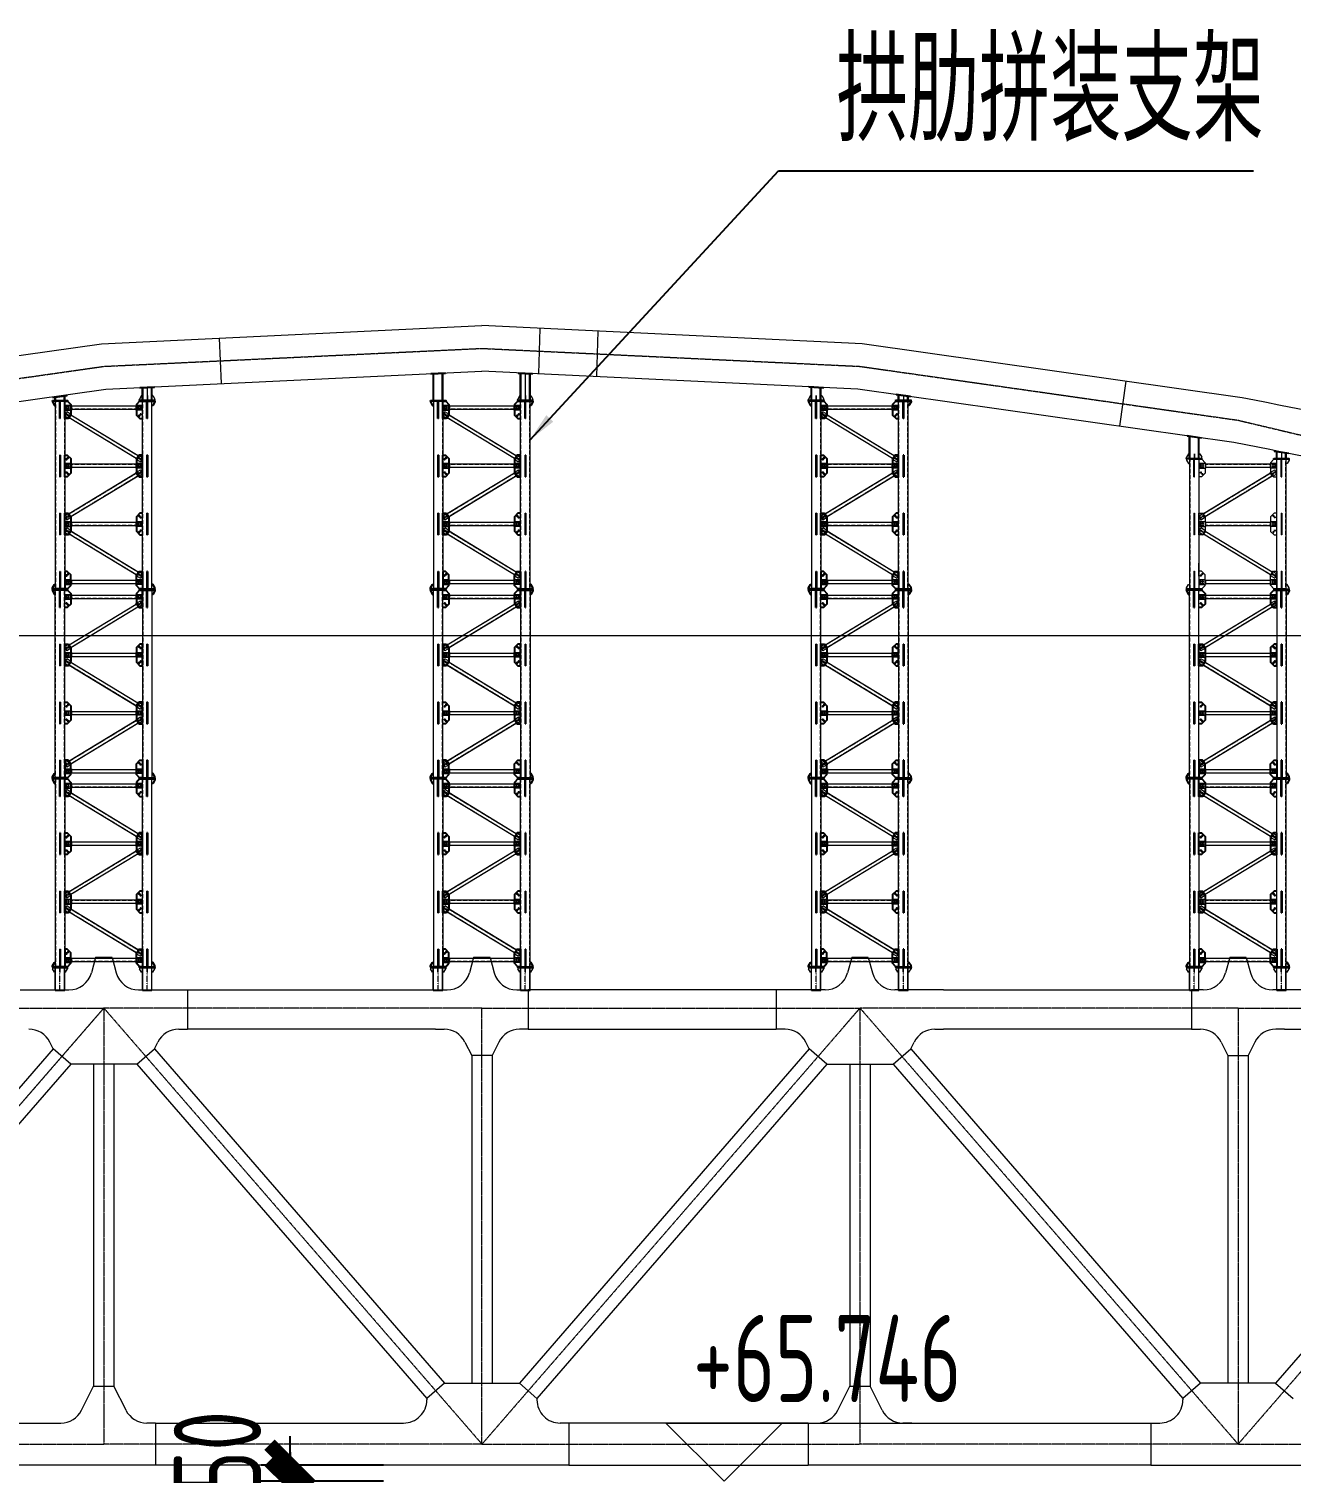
# Model space of a CAD drawing. Extents: x -2876908 to 633791, y -1383861 to 872234.
# Drawn here: x -769396 to -725996, y 748897 to 798575 of the extents above; entities that cross this region are included whole.
import ezdxf
from ezdxf.enums import TextEntityAlignment as Align

# ---------------------------------------------------------------- set-up
doc = ezdxf.new("R2010")
doc.units = 0
doc.header["$LTSCALE"] = 5
doc.header["$MEASUREMENT"] = 0
for name, pattern in [('ACAD_ISO10W100', [18, 12, -3, 0, -3]), ('CENTER', [2, 1.25, -0.25, 0.25, -0.25]), ('DASHED', [0.75, 0.5, -0.25])]:
    doc.linetypes.add(name, pattern=pattern)
doc.layers.get('0').update_dxf_attribs({"linetype": 'CONTINUOUS', "lineweight": 25})
doc.layers.get('DEFPOINTS').update_dxf_attribs({"color": 35, "linetype": 'CONTINUOUS', "lineweight": 13})
for name, color, linetype, lineweight in [('2细实线', 5, 'CONTINUOUS', 18), ('3中心线', 6, 'CENTER', 18), ('5标注', 3, 'CONTINUOUS', 15), ('6文本', 7, 'CONTINUOUS', 15), ('7边界线', 8, 'CONTINUOUS', 15), ('DIM', 3, 'CONTINUOUS', 0), ('STGJ_BOLT_THIN', 9, 'CONTINUOUS', 0), ('STXT_XG_END_THIN', 2, 'CONTINUOUS', 0), ('STXT_XG_THIN', 2, 'CONTINUOUS', 0), ('STXT_XG_TNDSH', 6, 'DASHED', 0)]:
    doc.layers.add(name, color=color, linetype=linetype, lineweight=lineweight)
doc.layers.add('M_Prof', color=2, linetype='CONTINUOUS')
doc.layers.add('M_Profx', color=2, linetype='CONTINUOUS')
doc.styles.add('TSSD_Dimension', font='tssdeng.shx', dxfattribs={"width": 0.7, "bigfont": 'hztxt.shx'})
doc.styles.add('TSSD_NORM', font='tssdeng.shx', dxfattribs={"width": 0.7, "bigfont": 'hztxt.shx'})
doc.dimstyles.new('TSSD_100_100', dxfattribs={"dimtxt": 300, "dimasz": 100, "dimexe": 100, "dimexo": 250, "dimgap": 100, "dimtad": 1, "dimdec": 0, "dimzin": 0, "dimdsep": 46, "dimtxsty": 'TSSD_Dimension', "dimblk": 'ARCHTICK', "dimblk1": 'ARCHTICK', "dimblk2": 'ARCHTICK', "dimcen": 0, "dimdle": 100, "dimclrt": 7, "dimadec": 0, "dimazin": 0, "dimtfac": 1, "dimtdec": 0, "dimtix": 1, "dimtmove": 2, "dimatfit": 3, "dimfxl": 1, "dimtolj": 1, "dimtzin": 0, "dimarcsym": 0})

# ---------------------------------------------------------------- blocks, each defined once
blk = doc.blocks.new('f234w2')
at = {"layer": '3中心线'}
for p, q in [((-92296, 1526), (-105296, -13474)), ((-105296, 1526), (-92296, 1526)), ((-92296, 1526), (-79296, -13474)), ((-79296, 1526), (-92296, 1526)), ((-92296, 1526), (-92296, -13474)), ((-79296, -13474), (-79296, 1526)), ((-66296, 1526), (-79296, -13474)), ((-79296, 1526), (-66296, 1526)), ((-66296, 1526), (-53296, -13474)), ((-53296, 1526), (-66296, 1526)), ((-66296, 1526), (-66296, -13474)), ((-40296, 1526), (-53296, -13474)), ((-53296, 1526), (-40296, 1526)), ((-53296, 1526), (-53296, -13474)), ((-105296, -13474), (-92296, -13474)), ((-79296, -13474), (-92296, -13474)), ((-79296, -13474), (-66296, -13474)), ((-53296, -13474), (-66296, -13474)), ((-53296, -13474), (-40296, -13474))]:
    blk.add_line(p, q, dxfattribs=at)
at = {"layer": '7边界线'}
for p, q in [((-92581, 3265), (-92723, 2741)), ((-92012, 3265), (-92581, 3265)), ((-92012, 3265), (-91870, 2741)), ((-79581, 3265), (-79723, 2741)), ((-79012, 3265), (-79581, 3265)), ((-79012, 3265), (-78870, 2741)), ((-66581, 3265), (-66723, 2741)), ((-66012, 3265), (-66581, 3265)), ((-66012, 3265), (-65870, 2741)), ((-53581, 3265), (-53723, 2741)), ((-53012, 3265), (-53581, 3265)), ((-53012, 3265), (-52870, 2741)), ((-95172, 2150), (-93495, 2150)), ((-91098, 2150), (-89421, 2150)), ((-89421, 2150), (-89421, 800)), ((-89421, 2150), (-80893, 2150)), ((-80893, 2150), (-80495, 2150)), ((-78098, 2150), (-77700, 2150)), ((-69172, 2150), (-77700, 2150)), ((-77700, 2150), (-77700, 800)), ((-69172, 2150), (-69172, 800)), ((-67495, 2150), (-69172, 2150)), ((-63421, 2150), (-65098, 2150)), ((-63421, 2150), (-54893, 2150)), ((-54495, 2150), (-54893, 2150)), ((-54893, 2150), (-54893, 800)), ((-51700, 2150), (-52098, 2150)), ((-43011, 2150), (-51700, 2150)), ((-89721, 800), (-89421, 800)), ((-80893, 800), (-89421, 800)), ((-80893, 800), (-80593, 800)), ((-77700, 800), (-78000, 800)), ((-77700, 800), (-69172, 800)), ((-68872, 800), (-69172, 800)), ((-63721, 800), (-63421, 800)), ((-54893, 800), (-63421, 800)), ((-54893, 800), (-54593, 800)), ((-51700, 800), (-52000, 800)), ((-51700, 800), (-43011, 800)), ((-94040, 125), (-104008, -11376)), ((-94040, 125), (-94156, 358)), ((-93435, -399), (-94040, 125)), ((-91158, -399), (-90553, 125)), ((-90553, 125), (-90437, 358)), ((-90553, 125), (-80585, -11376)), ((-79877, 358), (-79646, -104)), ((-78716, 358), (-78946, -104)), ((-68040, 125), (-78008, -11376)), ((-68040, 125), (-68156, 358)), ((-67435, -399), (-68040, 125)), ((-65158, -399), (-64553, 125)), ((-64553, 125), (-64437, 358)), ((-64553, 125), (-54585, -11376)), ((-53877, 358), (-53646, -104)), ((-52716, 358), (-52946, -104)), ((-41938, 242), (-52008, -11376)), ((-93435, -399), (-103403, -11900)), ((-91158, -399), (-93435, -399)), ((-92646, -399), (-92646, -11481)), ((-91946, -399), (-91946, -11481)), ((-91158, -399), (-81190, -11900)), ((-79646, -100), (-79646, -11376)), ((-78946, -104), (-79646, -104)), ((-78946, -100), (-78946, -11376)), ((-67435, -399), (-77403, -11900)), ((-67435, -399), (-65158, -399)), ((-66646, -399), (-66646, -11481)), ((-65946, -399), (-65946, -11481)), ((-65158, -399), (-55190, -11900)), ((-53646, -104), (-53646, -11376)), ((-53646, -104), (-52946, -104)), ((-52946, -104), (-52946, -11376)), ((-80585, -11376), (-81190, -11900)), ((-80585, -11376), (-78008, -11376)), ((-78008, -11376), (-77403, -11900)), ((-54585, -11376), (-55190, -11900)), ((-52008, -11376), (-54585, -11376)), ((-52008, -11376), (-51403, -11900)), ((-93060, -12308), (-92646, -11481)), ((-92646, -11481), (-91946, -11481)), ((-91533, -12308), (-91946, -11481)), ((-81190, -11900), (-81190, -11950)), ((-77403, -11900), (-77403, -11950)), ((-67060, -12308), (-66646, -11481)), ((-66646, -11481), (-65946, -11481)), ((-65533, -12308), (-65946, -11481)), ((-55190, -11900), (-55190, -11950)), ((-102303, -12750), (-94075, -12750)), ((-94075, -12750), (-93775, -12750)), ((-90518, -12750), (-90818, -12750)), ((-90518, -12750), (-90518, -14198)), ((-90518, -12750), (-82290, -12750)), ((-82290, -12750), (-81990, -12750)), ((-76303, -12750), (-76603, -12750)), ((-76303, -12750), (-76303, -14198)), ((-68075, -12750), (-76303, -12750)), ((-68075, -12750), (-67775, -12750)), ((-68075, -12750), (-68075, -14198)), ((-64518, -12750), (-64818, -12750)), ((-64518, -12750), (-56290, -12750)), ((-56290, -12750), (-55990, -12750)), ((-56290, -12750), (-56290, -14198)), ((-90518, -14198), (-102303, -14198)), ((-76303, -14198), (-90518, -14198)), ((-76303, -14198), (-68075, -14198)), ((-56290, -14198), (-68075, -14198)), ((-56290, -14198), (-42075, -14198))]:
    blk.add_line(p, q, dxfattribs=at)
for centre, start, end in [((-93495, 2950), 270, 344.8249), ((-91098, 2950), 195.1751, 270), ((-80495, 2950), 270, 344.8249), ((-78098, 2950), 195.1751, 270), ((-67495, 2950), 270, 344.8249), ((-65098, 2950), 195.1751, 270), ((-54495, 2950), 270, 344.8249), ((-52098, 2950), 195.1751, 270), ((-94872, 0), 26.5651, 90), ((-89721, 0), 90, 153.4349), ((-80593, 0), 26.5651, 90), ((-78000, 0), 90, 153.4349), ((-68872, 0), 26.5651, 90), ((-63721, 0), 90, 153.4349), ((-54593, 0), 26.5651, 90), ((-52000, 0), 90, 153.4349), ((-93775, -11950), 270, 333.4349), ((-90818, -11950), 206.5651, 270), ((-81990, -11950), 269.9983, 0), ((-76603, -11950), 180, 270.0017), ((-67775, -11950), 270, 333.4349), ((-64818, -11950), 206.5651, 270), ((-55990, -11950), 269.9983, 0)]:
    blk.add_arc(centre, 800, start, end, dxfattribs=at)
blk = doc.blocks.new('立面图')
at = {"layer": '3中心线'}
blk.add_lwpolyline([(-179581, 934), (-170127, 5872), (-157127, 11428), (-144127, 15749), (-131127, 18835), (-118127, 20687), (-105127, 21305), (-92127, 20687), (-79127, 18835), (-66127, 15749), (-53127, 11428), (-40127, 5872), (-30673, 934)], dxfattribs=at)
at = {"layer": '7边界线', "ltscale": 0.1}
for p, q in [((-118200, 21467), (-105127, 22087)), ((-92054, 21467), (-105127, 22087)), ((-103174, 20429), (-103127, 21992)), ((-101176, 20334), (-101129, 21897)), ((-131273, 19604), (-118200, 21467)), ((-114163, 21658), (-114089, 20096)), ((-78980, 19604), (-92054, 21467)), ((-118052, 19908), (-105127, 20522)), ((-92201, 19908), (-105127, 20522)), ((-130980, 18066), (-118052, 19908)), ((-79273, 18066), (-92201, 19908)), ((-82981, 20174), (-83201, 18626))]:
    blk.add_line(p, q, dxfattribs=at)
for centre, radius, start, end in [((-108395, -133281), 155689, 69.08517, 79.10948), ((-108017, -131849), 152646, 69.04906, 79.14596)]:
    blk.add_arc(centre, radius, start, end, dxfattribs=at)
at = {"layer": '5标注'}
blk.add_blockref('f234w2', (-25830, -2913), dxfattribs=at)
blk = doc.blocks.new('孔')
blk.add_circle((22022, 20887), 13.3)
at = {"layer": 'STGJ_BOLT_THIN'}
for p, q in [((21992, 20887), (22052, 20887)), ((22022, 20917), (22022, 20857))]:
    blk.add_line(p, q, dxfattribs=at)
blk = doc.blocks.new('6.5M11')
at = {"color": 5}
for p, q in [((128499, 27955), (128499, 28558)), ((128519, 27955), (128519, 28558)), ((128519, 27955), (128499, 27955)), ((128499, 24701), (128499, 23955)), ((128499, 24701), (128519, 24701)), ((128519, 24701), (128519, 23955)), ((128519, 23955), (128499, 23955))]:
    blk.add_line(p, q, dxfattribs=at)
for p, q in [((128499, 28377), (128519, 28377)), ((128499, 28350), (128519, 28350)), ((128499, 28307), (128519, 28307)), ((128499, 28280), (128519, 28280)), ((128499, 28114), (128519, 28114)), ((128499, 28088), (128519, 28088)), ((128499, 28078), (128519, 28078)), ((128499, 28051), (128519, 28051)), ((128499, 26605), (128519, 26605)), ((128499, 26579), (128519, 26579)), ((128499, 26569), (128519, 26569)), ((128499, 26543), (128519, 26543)), ((128499, 26377), (128519, 26377)), ((128499, 26350), (128519, 26350)), ((128499, 26307), (128519, 26307)), ((128499, 26280), (128519, 26280)), ((128499, 26101), (128519, 26101)), ((128499, 26065), (128519, 26065)), ((128519, 24605), (128499, 24605)), ((128519, 24579), (128499, 24579)), ((128519, 24569), (128499, 24569)), ((128519, 24543), (128499, 24543)), ((128519, 24377), (128499, 24377)), ((128519, 24350), (128499, 24350)), ((128519, 24307), (128499, 24307)), ((128519, 24280), (128499, 24280)), ((128519, 24101), (128499, 24101)), ((128519, 24065), (128499, 24065)), ((128519, 22605), (128499, 22605)), ((128519, 22579), (128499, 22579)), ((128519, 22569), (128499, 22569)), ((128519, 22543), (128499, 22543)), ((128519, 22377), (128499, 22377)), ((128519, 22350), (128499, 22350)), ((128519, 22307), (128499, 22307)), ((128519, 22280), (128499, 22280))]:
    blk.add_line(p, q)
at = {"color": 241}
for p, q in [((128499, 26701), (128499, 25955)), ((128519, 26701), (128499, 26701)), ((128519, 26701), (128519, 25955)), ((128499, 25955), (128519, 25955)), ((128499, 22701), (128499, 22093)), ((128499, 22701), (128519, 22701)), ((128519, 22701), (128519, 22093))]:
    blk.add_line(p, q, dxfattribs=at)
at = {"color": 6}
for points in [[(128247, 28578), (128772, 28578), (128772, 28558), (128247, 28558)], [(128247, 22078), (128772, 22078), (128772, 22098), (128247, 22098)]]:
    blk.add_lwpolyline(points, close=True, dxfattribs=at)
for points in [[(128247, 28558), (128247, 28528), (128317, 28408), (128347, 28408)], [(128247, 28558), (128247, 28528), (128317, 28408), (128347, 28408)], [(128247, 22098), (128247, 22128), (128317, 22248), (128347, 22248)], [(128247, 22098), (128247, 22128), (128317, 22248), (128347, 22248)]]:
    blk.add_lwpolyline(points, dxfattribs=at)
at = {"color": 241}
for points in [[(128672, 28558), (128772, 28558), (128882, 28438), (128882, 28109), (128789, 27955), (128672, 27955), (128672, 28558)], [(128672, 24701), (128789, 24701), (128882, 24548), (128882, 24109), (128789, 23955), (128672, 23955), (128672, 24701)]]:
    blk.add_lwpolyline(points, dxfattribs=at)
at = {"color": 5}
for points in [[(128672, 26701), (128761, 26701), (128882, 26580), (128882, 26077), (128761, 25955), (128672, 25955), (128672, 26701)], [(128672, 22701), (128672, 22098), (128772, 22098), (128882, 22218), (128882, 22580), (128761, 22701), (128672, 22701)]]:
    blk.add_lwpolyline(points, dxfattribs=at)
at = {"layer": 'STXT_XG_END_THIN'}
for p, q in [((128347, 28558), (128672, 28558)), ((128347, 22098), (128672, 22098))]:
    blk.add_line(p, q, dxfattribs=at)
at = {"layer": 'STXT_XG_THIN', "color": 2}
for p, q in [((128347, 28558), (128347, 22098)), ((128672, 28558), (128672, 22098))]:
    blk.add_line(p, q, dxfattribs=at)
at = {"layer": 'STXT_XG_TNDSH', "color": 2}
for p, q in [((128355, 28558), (128355, 22098)), ((128664, 28558), (128664, 22098))]:
    blk.add_line(p, q, dxfattribs=at)
for p in [(106715, 7476), (106715, 7406), (106785, 7476), (106785, 7406), (106715, 7213), (106775, 7177), (106715, 5476), (106785, 5476), (106715, 5406), (106715, 5213), (106765, 5164), (106785, 5406), (106715, 3476), (106785, 3476), (106715, 3406), (106715, 3213), (106775, 3177), (106785, 3406)]:
    blk.add_blockref('孔', p)
at = {"xscale": -1, "rotation": 180}
for p in [(106715, 47443), (106715, 47251), (106765, 47493), (106785, 47251), (106715, 47181), (106785, 47181), (106715, 45443), (106775, 45480), (106715, 43443), (106715, 43251), (106765, 43493), (106785, 43251), (106715, 43181), (106785, 43181)]:
    blk.add_blockref('孔', p, dxfattribs=at)
blk = doc.blocks.new('6.5M222')
at = {"color": 241}
for p, q in [((130499, 27955), (130499, 28558)), ((130519, 27955), (130519, 28558)), ((130519, 27955), (130499, 27955)), ((130499, 24701), (130499, 23955)), ((130499, 24701), (130519, 24701)), ((130519, 24701), (130519, 23955)), ((130519, 23955), (130499, 23955))]:
    blk.add_line(p, q, dxfattribs=at)
for p, q in [((130499, 28377), (130519, 28377)), ((130499, 28350), (130519, 28350)), ((130499, 28307), (130519, 28307)), ((130499, 28280), (130519, 28280)), ((130499, 28114), (130519, 28114)), ((130499, 28088), (130519, 28088)), ((130499, 28078), (130519, 28078)), ((130499, 28051), (130519, 28051)), ((130499, 26605), (130519, 26605)), ((130499, 26579), (130519, 26579)), ((130499, 26569), (130519, 26569)), ((130499, 26543), (130519, 26543)), ((130499, 26377), (130519, 26377)), ((130499, 26350), (130519, 26350)), ((130499, 26307), (130519, 26307)), ((130499, 26280), (130519, 26280)), ((130499, 26101), (130519, 26101)), ((130499, 26065), (130519, 26065)), ((130519, 24605), (130499, 24605)), ((130519, 24579), (130499, 24579)), ((130519, 24569), (130499, 24569)), ((130519, 24543), (130499, 24543)), ((130519, 24377), (130499, 24377)), ((130519, 24350), (130499, 24350)), ((130519, 24307), (130499, 24307)), ((130519, 24280), (130499, 24280)), ((130519, 24101), (130499, 24101)), ((130519, 24065), (130499, 24065)), ((130499, 22605), (130519, 22605)), ((130499, 22579), (130519, 22579)), ((130499, 22569), (130519, 22569)), ((130499, 22543), (130519, 22543)), ((130499, 22377), (130519, 22377)), ((130499, 22350), (130519, 22350)), ((130499, 22307), (130519, 22307)), ((130499, 22280), (130519, 22280))]:
    blk.add_line(p, q)
at = {"color": 5}
for p, q in [((130499, 26701), (130499, 25955)), ((130519, 26701), (130499, 26701)), ((130519, 26701), (130519, 25955)), ((130499, 25955), (130519, 25955)), ((130499, 22701), (130499, 22098)), ((130519, 22701), (130499, 22701)), ((130519, 22701), (130519, 22098))]:
    blk.add_line(p, q, dxfattribs=at)
for points in [[(130347, 28558), (130247, 28558), (130137, 28438), (130137, 28077), (130258, 27955), (130347, 27955)], [(130347, 24701), (130258, 24701), (130137, 24580), (130137, 24077), (130258, 23955), (130347, 23955)]]:
    blk.add_lwpolyline(points, dxfattribs=at)
at = {"color": 6}
for points in [[(130772, 28578), (130247, 28578), (130247, 28558), (130772, 28558)], [(130772, 22078), (130247, 22078), (130247, 22098), (130772, 22098)]]:
    blk.add_lwpolyline(points, close=True, dxfattribs=at)
for points in [[(130772, 28558), (130772, 28528), (130702, 28408), (130672, 28408)], [(130772, 28558), (130772, 28528), (130702, 28408), (130672, 28408)], [(130772, 22098), (130772, 22128), (130702, 22248), (130672, 22248)], [(130772, 22098), (130772, 22128), (130702, 22248), (130672, 22248)]]:
    blk.add_lwpolyline(points, dxfattribs=at)
at = {"color": 241}
for points in [[(130347, 26701), (130230, 26701), (130137, 26548), (130137, 26109), (130230, 25955), (130347, 25955), (130347, 26701)], [(130347, 22701), (130347, 22098), (130247, 22098), (130137, 22218), (130137, 22548), (130230, 22701), (130347, 22701)]]:
    blk.add_lwpolyline(points, dxfattribs=at)
at = {"layer": 'STXT_XG_END_THIN'}
for p, q in [((130672, 28558), (130347, 28558)), ((130672, 22098), (130347, 22098))]:
    blk.add_line(p, q, dxfattribs=at)
at = {"layer": 'STXT_XG_THIN', "color": 2}
for p, q in [((130347, 22098), (130347, 28558)), ((130672, 22098), (130672, 28558))]:
    blk.add_line(p, q, dxfattribs=at)
at = {"layer": 'STXT_XG_TNDSH', "color": 2}
for p, q in [((130355, 22098), (130355, 28558)), ((130664, 22098), (130664, 28558))]:
    blk.add_line(p, q, dxfattribs=at)
at = {"xscale": -1}
for p in [(152234, 7476), (152234, 7406), (152304, 7476), (152304, 7406), (152254, 7164), (152304, 7213), (152234, 5476), (152304, 5476), (152234, 5406), (152244, 5177), (152304, 5406), (152304, 5213), (152234, 3476), (152304, 3476), (152234, 3406), (152254, 3164), (152304, 3406), (152304, 3213)]:
    blk.add_blockref('孔', p, dxfattribs=at)
at = {"rotation": 180}
for p in [(152244, 47480), (152304, 47443), (152254, 45493), (152304, 45443), (152234, 43251), (152244, 43480), (152304, 43443), (152304, 43251), (152234, 43181), (152304, 43181)]:
    blk.add_blockref('孔', p, dxfattribs=at)
blk = doc.blocks.new('sahdlfhaskfhkjs')
at = {"layer": 'STXT_XG_END_THIN', "color": 3}
for p, q in [((11556664, 547825), (11556664, 547665)), ((11556664, 547665), (11556874, 547665)), ((11559299, 547665), (11559299, 547825)), ((11556664, 545825), (11556664, 545665)), ((11556664, 545665), (11556874, 545665)), ((11559299, 545665), (11559299, 545825)), ((11556664, 543825), (11556664, 543665)), ((11556664, 543665), (11556874, 543665)), ((11559299, 543665), (11559299, 543825)), ((11556664, 541825), (11556664, 541665)), ((11556664, 541665), (11556874, 541665)), ((11559299, 541665), (11559299, 541825))]:
    blk.add_line(p, q, dxfattribs=at)
at = {"layer": 'STXT_XG_THIN', "color": 3}
for p, q in [((11556874, 547825), (11556664, 547825)), ((11556864, 547825), (11556864, 547665)), ((11556874, 547825), (11556874, 547665)), ((11559089, 547802), (11556874, 547802)), ((11559089, 547688), (11556874, 547688)), ((11559089, 547825), (11559089, 547665)), ((11559299, 547825), (11559089, 547825)), ((11559299, 547665), (11559089, 547665)), ((11559099, 547825), (11559099, 547665)), ((11556874, 545825), (11556664, 545825)), ((11556864, 545825), (11556864, 545665)), ((11556874, 545825), (11556874, 545665)), ((11559089, 545802), (11556874, 545802)), ((11559089, 545688), (11556874, 545688)), ((11559089, 545825), (11559089, 545665)), ((11559299, 545825), (11559089, 545825)), ((11559299, 545665), (11559089, 545665)), ((11559099, 545825), (11559099, 545665)), ((11556874, 543825), (11556664, 543825)), ((11556864, 543825), (11556864, 543665)), ((11556874, 543825), (11556874, 543665)), ((11559089, 543802), (11556874, 543802)), ((11559089, 543688), (11556874, 543688)), ((11559089, 543825), (11559089, 543665)), ((11559299, 543825), (11559089, 543825)), ((11559299, 543665), (11559089, 543665)), ((11559099, 543825), (11559099, 543665)), ((11556874, 541825), (11556664, 541825)), ((11556864, 541825), (11556864, 541665)), ((11556874, 541825), (11556874, 541665)), ((11559089, 541802), (11556874, 541802)), ((11559089, 541688), (11556874, 541688)), ((11559089, 541825), (11559089, 541665)), ((11559299, 541825), (11559089, 541825)), ((11559299, 541665), (11559089, 541665)), ((11559099, 541825), (11559099, 541665))]:
    blk.add_line(p, q, dxfattribs=at)
at = {"layer": 'STXT_XG_THIN', "color": 241}
for p, q in [((11556664, 547530), (11556712, 547609)), ((11556664, 547530), (11556664, 547451)), ((11556870, 547513), (11556712, 547609)), ((11556862, 547519), (11556779, 547382)), ((11556870, 547513), (11556787, 547377)), ((11559164, 546094), (11556858, 547494)), ((11556664, 547451), (11556787, 547377)), ((11559105, 545997), (11556799, 547396)), ((11559176, 546114), (11559093, 545977)), ((11559093, 545977), (11559251, 545881)), ((11559184, 546108), (11559101, 545972)), ((11559299, 546039), (11559176, 546114)), ((11559299, 545960), (11559299, 546039)), ((11559105, 545494), (11556799, 544094)), ((11559093, 545513), (11559251, 545609)), ((11559176, 545377), (11559093, 545513)), ((11559184, 545382), (11559101, 545519)), ((11559299, 545960), (11559251, 545881)), ((11559299, 545530), (11559251, 545609)), ((11559299, 545530), (11559299, 545451)), ((11559164, 545396), (11556858, 543997)), ((11559299, 545451), (11559176, 545377)), ((11556664, 544039), (11556787, 544114)), ((11556664, 543960), (11556664, 544039)), ((11556862, 543972), (11556779, 544108)), ((11556870, 543977), (11556787, 544114)), ((11556664, 543960), (11556712, 543881)), ((11556664, 543530), (11556712, 543609)), ((11556664, 543530), (11556664, 543451)), ((11556870, 543977), (11556712, 543881)), ((11556870, 543513), (11556712, 543609)), ((11556862, 543519), (11556779, 543382)), ((11556870, 543513), (11556787, 543377)), ((11559164, 542094), (11556858, 543494)), ((11556664, 543451), (11556787, 543377)), ((11559105, 541997), (11556799, 543396)), ((11559176, 542114), (11559093, 541977)), ((11559184, 542108), (11559101, 541972)), ((11559299, 542039), (11559176, 542114)), ((11559299, 541960), (11559299, 542039)), ((11559093, 541977), (11559251, 541881)), ((11559299, 541960), (11559251, 541881))]:
    blk.add_line(p, q, dxfattribs=at)
at = {"layer": 'STXT_XG_TNDSH', "color": 241}
for p, q in [((11559162, 546091), (11556856, 547490)), ((11559107, 546000), (11556801, 547400)), ((11559107, 545490), (11556801, 544091)), ((11559162, 545400), (11556856, 544000)), ((11559162, 542091), (11556856, 543490)), ((11559107, 542000), (11556801, 543400))]:
    blk.add_line(p, q, dxfattribs=at)
at = {"layer": 'STXT_XG_TNDSH', "color": 3}
for p, q in [((11559089, 547798), (11556874, 547798)), ((11559089, 547692), (11556874, 547692)), ((11559089, 545798), (11556874, 545798)), ((11559089, 545692), (11556874, 545692)), ((11559089, 543798), (11556874, 543798)), ((11559089, 543692), (11556874, 543692)), ((11559089, 541798), (11556874, 541798)), ((11559089, 541692), (11556874, 541692))]:
    blk.add_line(p, q, dxfattribs=at)
for name, p in [('6.5M11', (11427972, 519417)), ('6.5M222', (11428972, 519417))]:
    blk.add_blockref(name, p)
blk = doc.blocks.new('hslhfkdjsdkjf')
at = {"color": 6}
for p, q in [((10440927, 1364081), (10440927, 1364061)), ((10441452, 1364081), (10441452, 1364061))]:
    blk.add_line(p, q, dxfattribs=at)
blk.add_line((10441026, 1363281), (10441352, 1363281))
at = {"layer": 'DIM', "color": 6}
for p, q in [((10440927, 1364081), (10441452, 1364081)), ((10440927, 1364061), (10441452, 1364061)), ((10440927, 1364061), (10440927, 1364030)), ((10440997, 1363910), (10440927, 1364030)), ((10440997, 1363910), (10441026, 1363910)), ((10441184, 1363910), (10441184, 1364061)), ((10441184, 1363910), (10441194, 1363910)), ((10441194, 1363910), (10441194, 1364061)), ((10441382, 1363910), (10441352, 1363910)), ((10441382, 1363910), (10441452, 1364030)), ((10441452, 1364061), (10441452, 1364030))]:
    blk.add_line(p, q, dxfattribs=at)
at = {"layer": 'DIM', "color": 2}
for p, q in [((10441026, 1363281), (10441026, 1364061)), ((10441034, 1363281), (10441034, 1364061)), ((10441344, 1363281), (10441344, 1364061)), ((10441352, 1363281), (10441352, 1364061))]:
    blk.add_line(p, q, dxfattribs=at)
at = {"layer": 'DIM', "color": 1, "linetype": 'ACAD_ISO10W100', "ltscale": 0.02}
blk.add_line((10441189, 1363281), (10441189, 1364081), dxfattribs=at)
blk = doc.blocks.new('flhdasdhfksfdjl')
at = {"color": 241}
for p, q in [((11534671, 549419), (11534671, 550022)), ((11534691, 549419), (11534691, 550022)), ((11534671, 549419), (11534691, 549419)), ((11537671, 548165), (11537671, 547419)), ((11537671, 548165), (11537691, 548165)), ((11537691, 548165), (11537691, 547419)), ((11537691, 547419), (11537671, 547419)), ((11534671, 546165), (11534671, 545562)), ((11534671, 546165), (11534691, 546165)), ((11534691, 546165), (11534691, 545562))]:
    blk.add_line(p, q, dxfattribs=at)
at = {"color": 5}
for p, q in [((11537671, 549419), (11537671, 550022)), ((11537691, 549419), (11537691, 550022)), ((11537671, 549419), (11537691, 549419)), ((11534671, 548165), (11534671, 547419)), ((11534671, 548165), (11534691, 548165)), ((11534691, 548165), (11534691, 547419)), ((11534691, 547419), (11534671, 547419)), ((11537671, 546165), (11537671, 545562)), ((11537671, 546165), (11537691, 546165)), ((11537691, 546165), (11537691, 545562))]:
    blk.add_line(p, q, dxfattribs=at)
for p, q in [((11534691, 549840), (11534671, 549840)), ((11534691, 549813), (11534671, 549813)), ((11534691, 549770), (11534671, 549770)), ((11534691, 549743), (11534671, 549743)), ((11534691, 549578), (11534671, 549578)), ((11534691, 549551), (11534671, 549551)), ((11534691, 549541), (11534671, 549541)), ((11534691, 549515), (11534671, 549515)), ((11537691, 549840), (11537671, 549840)), ((11537691, 549813), (11537671, 549813)), ((11537691, 549770), (11537671, 549770)), ((11537691, 549743), (11537671, 549743)), ((11537691, 549578), (11537671, 549578)), ((11537691, 549551), (11537671, 549551)), ((11537691, 549541), (11537671, 549541)), ((11537691, 549515), (11537671, 549515)), ((11534691, 548069), (11534671, 548069)), ((11534691, 548042), (11534671, 548042)), ((11534691, 548033), (11534671, 548033)), ((11534691, 548006), (11534671, 548006)), ((11537691, 548069), (11537671, 548069)), ((11537691, 548042), (11537671, 548042)), ((11537691, 548033), (11537671, 548033)), ((11537691, 548006), (11537671, 548006)), ((11534691, 547840), (11534671, 547840)), ((11534691, 547813), (11534671, 547813)), ((11534691, 547770), (11534671, 547770)), ((11534691, 547743), (11534671, 547743)), ((11534691, 547564), (11534671, 547564)), ((11534691, 547528), (11534671, 547528)), ((11537691, 547840), (11537671, 547840)), ((11537691, 547813), (11537671, 547813)), ((11537691, 547770), (11537671, 547770)), ((11537691, 547743), (11537671, 547743)), ((11537691, 547564), (11537671, 547564)), ((11537691, 547528), (11537671, 547528)), ((11534691, 546069), (11534671, 546069)), ((11534691, 546042), (11534671, 546042)), ((11534691, 546033), (11534671, 546033)), ((11534691, 546006), (11534671, 546006)), ((11537691, 546069), (11537671, 546069)), ((11537691, 546042), (11537671, 546042)), ((11537691, 546033), (11537671, 546033)), ((11537691, 546006), (11537671, 546006)), ((11534691, 545840), (11534671, 545840)), ((11534691, 545813), (11534671, 545813)), ((11534691, 545770), (11534671, 545770)), ((11534691, 545743), (11534671, 545743)), ((11537691, 545840), (11537671, 545840)), ((11537691, 545813), (11537671, 545813)), ((11537691, 545770), (11537671, 545770)), ((11537691, 545743), (11537671, 545743))]:
    blk.add_line(p, q)
at = {"color": 6}
for points in [[(11534418, 550042), (11534943, 550042), (11534943, 550022), (11534418, 550022)], [(11537943, 550042), (11537418, 550042), (11537418, 550022), (11537943, 550022)], [(11534418, 545542), (11534943, 545542), (11534943, 545562), (11534418, 545562)], [(11537943, 545542), (11537418, 545542), (11537418, 545562), (11537943, 545562)]]:
    blk.add_lwpolyline(points, close=True, dxfattribs=at)
for points in [[(11534418, 550022), (11534418, 549992), (11534488, 549872), (11534518, 549872)], [(11534418, 550022), (11534418, 549992), (11534488, 549872), (11534518, 549872)], [(11537943, 550022), (11537943, 549992), (11537873, 549872), (11537843, 549872)], [(11537943, 550022), (11537943, 549992), (11537873, 549872), (11537843, 549872)], [(11534418, 545562), (11534418, 545592), (11534488, 545712), (11534518, 545712)], [(11534418, 545562), (11534418, 545592), (11534488, 545712), (11534518, 545712)], [(11537943, 545562), (11537943, 545592), (11537873, 545712), (11537843, 545712)], [(11537943, 545562), (11537943, 545592), (11537873, 545712), (11537843, 545712)]]:
    blk.add_lwpolyline(points, dxfattribs=at)
at = {"color": 5}
for points in [[(11534843, 550022), (11534943, 550022), (11535054, 549902), (11535054, 549540), (11534932, 549419), (11534843, 549419)], [(11537518, 548165), (11537429, 548165), (11537308, 548043), (11537308, 547540), (11537429, 547419), (11537518, 547419)], [(11534843, 546165), (11534843, 545562), (11534943, 545562), (11535054, 545682), (11535054, 546043), (11534932, 546165), (11534843, 546165)]]:
    blk.add_lwpolyline(points, dxfattribs=at)
at = {"color": 241}
for points in [[(11537518, 550022), (11537418, 550022), (11537308, 549897), (11537308, 549572), (11537401, 549419), (11537518, 549419), (11537518, 550022)], [(11534843, 548165), (11534960, 548165), (11535054, 548011), (11535054, 547572), (11534960, 547419), (11534843, 547419), (11534843, 548165)], [(11537518, 546165), (11537518, 545562), (11537418, 545562), (11537308, 545687), (11537308, 546011), (11537401, 546165), (11537518, 546165)]]:
    blk.add_lwpolyline(points, dxfattribs=at)
at = {"layer": 'DIM'}
for p, q in [((11537518, 546210), (11537518, 546547)), ((11534843, 545997), (11534843, 546449))]:
    blk.add_line(p, q, dxfattribs=at)
at = {"layer": 'STXT_XG_END_THIN'}
for p, q in [((11534518, 550022), (11534843, 550022)), ((11537843, 550022), (11537518, 550022)), ((11534518, 545562), (11534843, 545562)), ((11537843, 545562), (11537518, 545562))]:
    blk.add_line(p, q, dxfattribs=at)
at = {"layer": 'STXT_XG_END_THIN', "color": 3}
for p, q in [((11534863, 549872), (11534863, 549712)), ((11534863, 549712), (11535074, 549712)), ((11537498, 549712), (11537498, 549872)), ((11534863, 547872), (11534863, 547712)), ((11534863, 547712), (11535074, 547712)), ((11537498, 547712), (11537498, 547872)), ((11534863, 545872), (11534863, 545712)), ((11534863, 545712), (11535074, 545712)), ((11537498, 545712), (11537498, 545872))]:
    blk.add_line(p, q, dxfattribs=at)
at = {"layer": 'STXT_XG_THIN', "color": 2}
for p, q in [((11534518, 550022), (11534518, 545562)), ((11534843, 550022), (11534843, 545562)), ((11537518, 545562), (11537518, 550022)), ((11537843, 545562), (11537843, 550022))]:
    blk.add_line(p, q, dxfattribs=at)
at = {"layer": 'STXT_XG_THIN', "color": 3}
for p, q in [((11535074, 549872), (11534863, 549872)), ((11535064, 549872), (11535064, 549712)), ((11535074, 549872), (11535074, 549712)), ((11537288, 549849), (11535074, 549849)), ((11537288, 549735), (11535074, 549735)), ((11537288, 549872), (11537288, 549712)), ((11537498, 549872), (11537288, 549872)), ((11537498, 549712), (11537288, 549712)), ((11537298, 549872), (11537298, 549712)), ((11535074, 547872), (11534863, 547872)), ((11535064, 547872), (11535064, 547712)), ((11535074, 547872), (11535074, 547712)), ((11537288, 547849), (11535074, 547849)), ((11537288, 547735), (11535074, 547735)), ((11537288, 547872), (11537288, 547712)), ((11537498, 547872), (11537288, 547872)), ((11537498, 547712), (11537288, 547712)), ((11537298, 547872), (11537298, 547712)), ((11535074, 545872), (11534863, 545872)), ((11535064, 545872), (11535064, 545712)), ((11535074, 545872), (11535074, 545712)), ((11537288, 545849), (11535074, 545849)), ((11537288, 545735), (11535074, 545735)), ((11537288, 545872), (11537288, 545712)), ((11537498, 545872), (11537288, 545872)), ((11537498, 545712), (11537288, 545712)), ((11537298, 545872), (11537298, 545712))]:
    blk.add_line(p, q, dxfattribs=at)
at = {"layer": 'STXT_XG_THIN', "color": 241}
for p, q in [((11537304, 549540), (11534998, 548141)), ((11537292, 549560), (11537450, 549656)), ((11537375, 549423), (11537292, 549560)), ((11537383, 549428), (11537300, 549565)), ((11537498, 549498), (11537375, 549423)), ((11537498, 549577), (11537450, 549656)), ((11537498, 549577), (11537498, 549498)), ((11537363, 549443), (11535057, 548043)), ((11534863, 548085), (11534986, 548160)), ((11534863, 548007), (11534863, 548085)), ((11534863, 548007), (11534911, 547927)), ((11535069, 548023), (11534911, 547927)), ((11535061, 548018), (11534978, 548155)), ((11535069, 548023), (11534986, 548160)), ((11534863, 547577), (11534911, 547656)), ((11534863, 547577), (11534863, 547498)), ((11534863, 547498), (11534986, 547423)), ((11535069, 547560), (11534911, 547656)), ((11535061, 547565), (11534978, 547428)), ((11535069, 547560), (11534986, 547423)), ((11537363, 546141), (11535057, 547540)), ((11537304, 546043), (11534998, 547443)), ((11537375, 546160), (11537292, 546023)), ((11537292, 546023), (11537450, 545927)), ((11537383, 546155), (11537300, 546018)), ((11537498, 546085), (11537375, 546160)), ((11537498, 546007), (11537450, 545927)), ((11537498, 546007), (11537498, 546085))]:
    blk.add_line(p, q, dxfattribs=at)
at = {"layer": 'STXT_XG_TNDSH', "color": 2}
for p, q in [((11534526, 550022), (11534526, 545562)), ((11534835, 550022), (11534835, 545562)), ((11537526, 545562), (11537526, 550022)), ((11537835, 545562), (11537835, 550022))]:
    blk.add_line(p, q, dxfattribs=at)
at = {"layer": 'STXT_XG_TNDSH', "color": 241}
for p, q in [((11537306, 549537), (11535000, 548137)), ((11537361, 549446), (11535055, 548047)), ((11537361, 546137), (11535055, 547537)), ((11537306, 546047), (11535000, 547446))]:
    blk.add_line(p, q, dxfattribs=at)
at = {"layer": 'STXT_XG_TNDSH', "color": 3}
for p, q in [((11537288, 549845), (11535074, 549845)), ((11537288, 549739), (11535074, 549739)), ((11537288, 547845), (11535074, 547845)), ((11537288, 547739), (11535074, 547739)), ((11537288, 545845), (11535074, 545845)), ((11537288, 545739), (11535074, 545739))]:
    blk.add_line(p, q, dxfattribs=at)
for p in [(11512886, 528939), (11512886, 528869), (11512886, 528677), (11512936, 528627), (11512956, 528939), (11512956, 528869), (11512886, 526939), (11512886, 526869), (11512886, 526677), (11512946, 526640), (11512956, 526939), (11512956, 526869)]:
    blk.add_blockref('孔', p)
at = {"xscale": -1}
for p in [(11559405, 528939), (11559405, 528869), (11559415, 528640), (11559475, 528939), (11559475, 528869), (11559475, 528677), (11559405, 526939), (11559405, 526869), (11559425, 526627), (11559475, 526939), (11559475, 526869), (11559475, 526677)]:
    blk.add_blockref('孔', p, dxfattribs=at)
at = {"xscale": -1, "rotation": 180}
for p in [(11512886, 568907), (11512946, 568943), (11512886, 566907), (11512936, 566956), (11512886, 566714), (11512886, 566644), (11512956, 566714), (11512956, 566644)]:
    blk.add_blockref('孔', p, dxfattribs=at)
at = {"rotation": 180}
for p in [(11559425, 568956), (11559475, 568907), (11559415, 566943), (11559475, 566907), (11559405, 566714), (11559405, 566644), (11559475, 566714), (11559475, 566644)]:
    blk.add_blockref('孔', p, dxfattribs=at)
blk = doc.blocks.new('_ArchTick')
at = {"color": 0, "linetype": 'ByBlock', "const_width": 0.5}
blk.add_lwpolyline([(-0.707, -0.707), (0.707, 0.707)], dxfattribs=at)
blk = doc.blocks.new('tisheng')
at = {"layer": '2细实线'}
blk.add_line((-104016, -24063), (-16, -24063), dxfattribs=at)
blk = doc.blocks.new('*D1769')
at = {"layer": 'DEFPOINTS', "color": 0, "transparency": 16777216}
for p in [(-754708, 749169), (-760414, 748619), (-754708, 748619)]:
    blk.add_point(p, dxfattribs=at)
at = {"layer": 'DIM', "color": 0, "lineweight": -2, "transparency": 16777216}
for p, q in [((-760414, 749169), (-760414, 750169)), ((-760414, 749169), (-760414, 748619)), ((-757208, 748619), (-761414, 748619)), ((-760414, 748619), (-760414, 747619))]:
    blk.add_line(p, q, dxfattribs=at)
at = {"layer": 'DIM', "color": 0, "linetype": 'ByBlock', "lineweight": -2, "transparency": 16777216}
blk.add_line((-757208, 749169), (-761414, 749169), dxfattribs=at)
at = {"layer": 'DIM', "color": 0, "lineweight": -2, "transparency": 16777216, "xscale": 1000, "yscale": 1000, "zscale": 1000}
for p, rotation in [((-760414, 749169), 270), ((-760414, 748619), 90)]:
    blk.add_blockref('_ArchTick', p, dxfattribs=dict(at, rotation=rotation))
at = {"layer": 'DIM', "color": 7, "transparency": 16777216, "insert": (-762914, 748894), "char_height": 3000, "attachment_point": 5, "rotation": 90, "style": 'TSSD_Dimension'}
blk.add_mtext('\\A1;550', dxfattribs=at)
blk = doc.blocks.new('*D1765')
at = {"layer": 'DEFPOINTS', "color": 0, "transparency": 16777216}
for p in [(-757308, 748619), (-760414, 727519), (-757108, 727519)]:
    blk.add_point(p, dxfattribs=at)
at = {"layer": 'DIM', "color": 0, "lineweight": -2, "transparency": 16777216}
for p, q in [((-760414, 749619), (-760414, 726519)), ((-759608, 727519), (-761414, 727519))]:
    blk.add_line(p, q, dxfattribs=at)
at = {"layer": 'DIM', "color": 0, "linetype": 'ByBlock', "lineweight": -2, "transparency": 16777216}
blk.add_line((-759808, 748619), (-761414, 748619), dxfattribs=at)
at = {"layer": 'DIM', "color": 0, "lineweight": -2, "transparency": 16777216, "xscale": 1000, "yscale": 1000, "zscale": 1000}
for p, rotation in [((-760414, 748619), 90), ((-760414, 727519), 270)]:
    blk.add_blockref('_ArchTick', p, dxfattribs=dict(at, rotation=rotation))
at = {"layer": 'DIM', "color": 7, "transparency": 16777216, "insert": (-762914, 738069), "char_height": 3000, "attachment_point": 5, "rotation": 90, "style": 'TSSD_Dimension'}
blk.add_mtext('\\A1;21100', dxfattribs=at)

msp = doc.modelspace()

# ---------------------------------------------------------------- linework, layer by layer
for p, q in [((-765590.038, 785793.227), (-765590.038, 785813.227)), ((-765065.038, 785793.227), (-765065.038, 785813.227)), ((-752590.038, 785793.227), (-752590.038, 785813.227)), ((-752065.038, 785793.227), (-752065.038, 785813.227)), ((-742590.038, 785793.227), (-742590.038, 785813.227)), ((-742065.038, 785793.227), (-742065.038, 785813.227)), ((-739590.038, 785793.227), (-739590.038, 785813.227)), ((-739065.038, 785793.227), (-739065.038, 785813.227)), ((-729590.037, 783793.227), (-729590.037, 783813.227)), ((-729065.037, 783793.227), (-729065.037, 783813.227)), ((-726590.037, 783793.227), (-726590.037, 783813.227)), ((-726065.037, 783793.227), (-726065.037, 783813.227))]:
    msp.add_line(p, q)
at = {"layer": '7边界线'}
for p, q in [((-742519.538, 785963.227), (-742490.138, 785963.227)), ((-742164.937, 785963.227), (-742135.538, 785963.227)), ((-729519.537, 783963.227), (-729490.137, 783963.227)), ((-729164.937, 783963.227), (-729135.537, 783963.227))]:
    msp.add_line(p, q, dxfattribs=at)
for points in [[(-755576.306, 786695.667), (-755076.68, 786721.781), (-755077.725, 786741.766), (-755577.351, 786715.652)], [(-752578.371, 786725.822), (-752078.664, 786701.317), (-752077.684, 786721.306), (-752577.391, 786745.811)], [(-768572.099, 785882.955), (-768077.14, 785955.916), (-768080.058, 785975.715), (-768575.017, 785902.753)], [(-765576.538, 786220.616), (-765076.736, 786243.13), (-765077.637, 786263.122), (-765577.438, 786240.608)], [(-742576.052, 786253.846), (-742076.934, 786219.359), (-742075.555, 786239.324), (-742574.672, 786273.811)], [(-739577.933, 785990.077), (-739082.987, 785917.026), (-739080.065, 785936.824), (-739575.011, 786009.875)], [(-729575.583, 784563.433), (-729080.302, 784492.691), (-729077.472, 784512.502), (-729572.754, 784583.244)], [(-726577.932, 784036.942), (-726082.986, 783963.891), (-726080.064, 783983.689), (-726575.01, 784056.74)]]:
    msp.add_lwpolyline(points, close=True, dxfattribs=at)
at = {"layer": 'DIM'}
for p, q in [((-752327.538, 786733.558), (-752327.538, 785813.227)), ((-765519.538, 785963.227), (-765590.038, 785843.227)), ((-765519.538, 785963.227), (-765490.038, 785963.227)), ((-765332.538, 785963.227), (-765322.538, 785963.227)), ((-765332.538, 785963.227), (-765332.538, 785813.227)), ((-765327.538, 786251.865), (-765327.538, 785813.227)), ((-765322.538, 785963.227), (-765322.538, 785813.227)), ((-765135.538, 785963.227), (-765165.038, 785963.227)), ((-765135.538, 785963.227), (-765065.038, 785843.227)), ((-752519.538, 785963.227), (-752590.038, 785843.227)), ((-752519.538, 785963.227), (-752490.038, 785963.227)), ((-752332.538, 785963.227), (-752322.538, 785963.227)), ((-752332.538, 785963.227), (-752332.538, 785813.227)), ((-752322.538, 785963.227), (-752322.538, 785813.227)), ((-752135.538, 785963.227), (-752165.038, 785963.227)), ((-752135.538, 785963.227), (-752065.038, 785843.227)), ((-742519.538, 785963.227), (-742590.038, 785843.227)), ((-742332.538, 785963.227), (-742332.538, 785813.227)), ((-742322.538, 785963.227), (-742322.538, 785813.227)), ((-742135.538, 785963.227), (-742065.038, 785843.227)), ((-739327.538, 785973.35), (-739327.538, 785813.227)), ((-765590.038, 785813.227), (-765590.038, 785843.227)), ((-765590.038, 785813.227), (-765065.038, 785813.227)), ((-765590.038, 785793.227), (-765065.038, 785793.227)), ((-765065.038, 785813.227), (-765065.038, 785843.227)), ((-752590.038, 785813.227), (-752590.038, 785843.227)), ((-752590.038, 785813.227), (-752065.038, 785813.227)), ((-752590.038, 785793.227), (-752065.038, 785793.227)), ((-752065.038, 785813.227), (-752065.038, 785843.227)), ((-742590.038, 785813.227), (-742590.038, 785843.227)), ((-742590.038, 785813.227), (-742065.038, 785813.227)), ((-742590.038, 785793.227), (-742065.038, 785793.227)), ((-742065.038, 785813.227), (-742065.038, 785843.227)), ((-739590.038, 785813.227), (-739065.038, 785813.227)), ((-739590.038, 785793.227), (-739065.038, 785793.227)), ((-729519.537, 783963.227), (-729590.037, 783843.227)), ((-729332.537, 783963.227), (-729332.537, 783813.227)), ((-729322.537, 783963.227), (-729322.537, 783813.227)), ((-729135.537, 783963.227), (-729065.037, 783843.227)), ((-726327.537, 784020.215), (-726327.537, 783813.227)), ((-729590.037, 783813.227), (-729590.037, 783843.227)), ((-729590.037, 783813.227), (-729065.037, 783813.227)), ((-729590.037, 783793.227), (-729065.037, 783793.227)), ((-729065.037, 783813.227), (-729065.037, 783843.227)), ((-726590.037, 783813.227), (-726065.037, 783813.227)), ((-726590.037, 783793.227), (-726065.037, 783793.227))]:
    msp.add_line(p, q, dxfattribs=at)
at = {"layer": 'DIM', "flags": 128}
msp.add_lwpolyline([(-743494.999, 750619.228), (-745494.999, 748619.228), (-747494.999, 750619.228), (-738929.196, 750619.228)], dxfattribs=at)
at = {"layer": 'M_Prof'}
for p, q in [((-755490.138, 785793.227), (-755490.138, 786700.171)), ((-755164.937, 785793.227), (-755164.937, 786717.168)), ((-752490.138, 785813.227), (-752490.138, 786721.495)), ((-752164.937, 785813.227), (-752164.937, 786705.548)), ((-768164.937, 785793.227), (-768164.937, 785942.974)), ((-765490.138, 785813.227), (-765490.138, 786224.508)), ((-765164.937, 785813.227), (-765164.937, 786239.157)), ((-742490.138, 785793.227), (-742490.138, 786247.91)), ((-742164.937, 785793.227), (-742164.937, 786225.44)), ((-739490.138, 785813.227), (-739490.138, 785977.119)), ((-739164.937, 785813.227), (-739164.937, 785929.122)), ((-768490.138, 785793.227), (-768490.138, 785895.037)), ((-729490.137, 783793.227), (-729490.137, 784551.228)), ((-729164.937, 783793.227), (-729164.937, 784504.779)), ((-726490.137, 783813.227), (-726490.137, 784023.984)), ((-726164.937, 783813.227), (-726164.937, 783975.987))]:
    msp.add_line(p, q, dxfattribs=at)
at = {"layer": 'M_Profx'}
for p, q in [((-755482.133, 785793.227), (-755482.133, 786700.589)), ((-755172.942, 785793.227), (-755172.942, 786716.749)), ((-752482.133, 785813.227), (-752482.133, 786721.103)), ((-752172.942, 785813.227), (-752172.942, 786705.941)), ((-768172.942, 785793.227), (-768172.942, 785941.794)), ((-765482.133, 785813.227), (-765482.133, 786224.869)), ((-765172.942, 785813.227), (-765172.942, 786238.796)), ((-742482.133, 785793.227), (-742482.133, 786247.357)), ((-742172.942, 785793.227), (-742172.942, 786225.993)), ((-739482.133, 785813.227), (-739482.133, 785975.938)), ((-739172.942, 785813.227), (-739172.942, 785930.303)), ((-768482.133, 785793.227), (-768482.133, 785896.217)), ((-729482.132, 783793.227), (-729482.132, 784550.085)), ((-729172.942, 783793.227), (-729172.942, 784505.923)), ((-726482.132, 783813.227), (-726482.132, 784022.803)), ((-726172.942, 783813.227), (-726172.942, 783977.168))]:
    msp.add_line(p, q, dxfattribs=at)

# ---------------------------------------------------------------- block references
for p in [(-12324809.033, 237798.09), (-12311809.033, 237798.09), (-12298809.033, 237798.09), (-12324809.033, 224798.09), (-12311809.033, 224798.09), (-12298809.033, 224798.09), (-12285809.033, 224798.09)]:
    msp.add_blockref('sahdlfhaskfhkjs', p)
at = {"xscale": -1}
for p in [(10791153.959, 231298.09), (10804153.959, 231298.09), (10817153.959, 231298.09), (10830153.959, 231298.09)]:
    msp.add_blockref('sahdlfhaskfhkjs', p, dxfattribs=at)
at = {"layer": '3中心线'}
msp.add_blockref('tisheng', (-701805.052, 801770.728), dxfattribs=at)
at = {"layer": '5标注'}
msp.add_blockref('立面图', (-648694.383, 766279.851), dxfattribs=at)
at = {"layer": 'DIM'}
for name, p in [('flhdasdhfksfdjl', (-12264008.135, 233751.533)), ('hslhfkdjsdkjf', (-11209516.858, -597787.395)), ('hslhfkdjsdkjf', (-11206516.858, -597787.395)), ('hslhfkdjsdkjf', (-11196516.858, -597787.395)), ('hslhfkdjsdkjf', (-11193516.858, -597787.395)), ('hslhfkdjsdkjf', (-11183516.858, -597787.395)), ('hslhfkdjsdkjf', (-11180516.858, -597787.395)), ('hslhfkdjsdkjf', (-11170516.858, -597787.395)), ('hslhfkdjsdkjf', (-11167516.858, -597787.395))]:
    msp.add_blockref(name, p, dxfattribs=at)

# ---------------------------------------------------------------- texts
at = {"layer": '6文本', "style": 'TSSD_NORM', "width": 0.7}
msp.add_text('+65.746', height=3000, dxfattribs=at).set_placement((-746556.689, 754340.939), align=Align.TOP_LEFT)
at = {"layer": '6文本', "insert": (-741627.458, 794690.315), "char_height": 3500, "attachment_point": 7, "style": 'TSSD_NORM'}
msp.add_mtext('拱肋拼装支架', dxfattribs=at)

# ---------------------------------------------------------------- dimensions: what is measured, and where the dimension line sits
at = {"layer": 'DIM'}
for base, p1, p2, picture, middle in [((-760413.882, 748619.228), (-754707.69, 749169.228), (-754707.69, 748619.228), '*D1769', (-762913.882, 748894.228)), ((-760413.882, 727519.228), (-757307.69, 748619.228), (-757107.69, 727519.228), '*D1765', (-762913.882, 738069.228))]:
    dim = msp.add_linear_dim(base=base, p1=p1, p2=p2, angle=90, dimstyle='TSSD_100_100', override={"dimtxt": 3000, "dimasz": 1000, "dimexe": 1000, "dimexo": 2500, "dimgap": 1000, "dimdle": 1000}, dxfattribs=at)
    dim.commit()
    dim.dimension.update_dxf_attribs({"geometry": picture, "text_midpoint": middle})

# ---------------------------------------------------------------- leaders
at = {"layer": 'DIM', "annotation_type": 0, "has_hookline": 1, "hookline_direction": 0, "text_width": 14333.465}
msp.add_leader([(-752165.038, 784440.137), (-743627.458, 793690.315), (-742627.458, 793690.315)], dimstyle='TSSD_100_100', override={"dimtxt": 3000, "dimasz": 1000, "dimexe": 1000, "dimexo": 2500, "dimgap": 1000, "dimdle": 1000}, dxfattribs=at)

doc.saveas('drawing.dxf')
